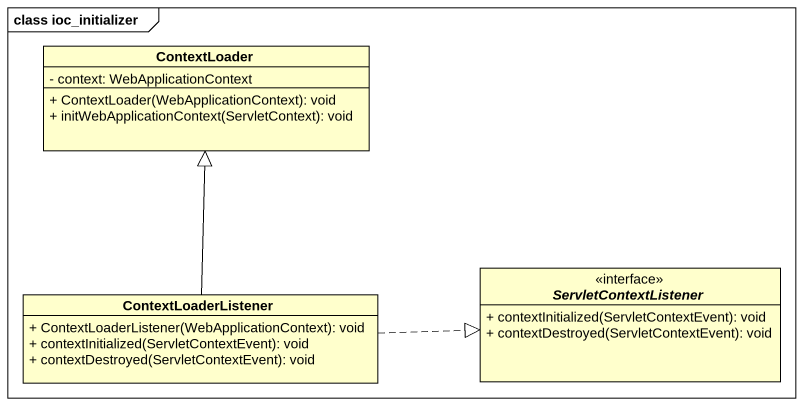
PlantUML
@startuml
mainframe class ioc_initializer
hide circle
hide empty members
skinparam classAttributeIconSize 0
class ContextLoader {
  - context: WebApplicationContext
  + ContextLoader(WebApplicationContext): void
  + initWebApplicationContext(ServletContext): void
}
interface ServletContextListener {
  + contextInitialized(ServletContextEvent): void
  + contextDestroyed(ServletContextEvent): void
}
class ContextLoaderListener {
  + ContextLoaderListener(WebApplicationContext): void
  + contextInitialized(ServletContextEvent): void
  + contextDestroyed(ServletContextEvent): void
}
ContextLoaderListener -up-|> ContextLoader
ContextLoaderListener .right.|> ServletContextListener
@enduml
